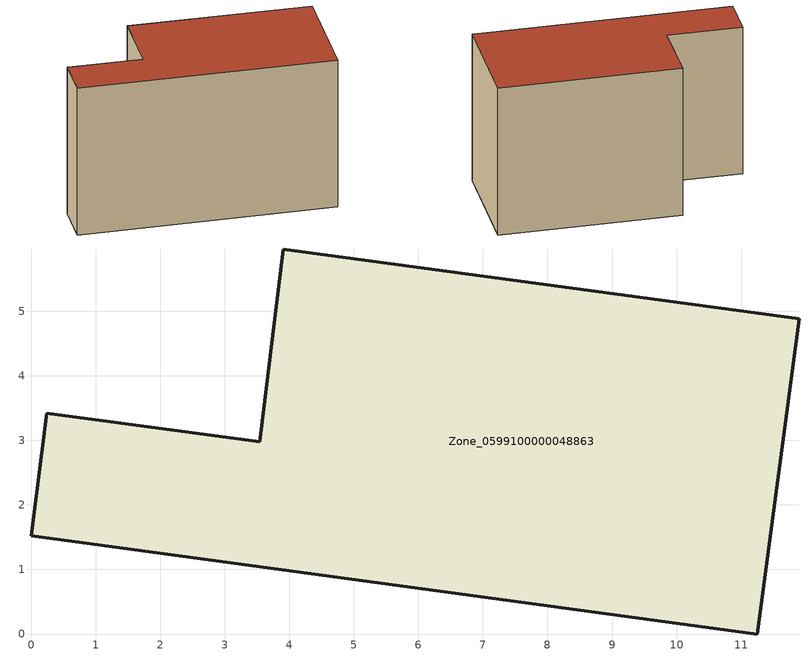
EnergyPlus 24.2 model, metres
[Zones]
Zone_0599100000048863
 floor ground (C_G): 11.25,0 0,1.52 0.24,3.42 3.54,2.98 3.91,5.96 11.9,4.89 z0
 wall outside (C_F): 0,1.52 11.25,0 11.9,4.89 3.91,5.96 3.54,2.98 0.24,3.42 0,1.52 z0:7.11
 roof outside (C_R): 0.24,3.42 0,1.52 11.25,0 11.9,4.89 3.91,5.96 3.54,2.98 z7.11
[BUILDING]
Pand.0599100000048863: North Axis=0; Terrain=City; Loads Convergence Tolerance Value=0.04; Temperature Convergence Tolerance Value=0.4; Solar Distribution=FullExterior; Maximum Number of Warmup Days=25; Minimum Number of Warmup Days=1
[Site:Location]
Rotterdam.The.Hague.AP_ZH_NLD Design_Conditions: Latitude=51.96; Longitude=4.45; Time Zone=1; Elevation=-4.5
[SITE:GROUNDTEMPERATURE:BUILDINGSURFACE]
18, 18, 18, 18, 18, 18, 18, 18, 18, 18, 18, 18
[MATERIAL] Thermal Absorptance=0.9; Solar Absorptance=0.7; Visible Absorptance=0.7
Name | Roughness | Thickness | Conductivity | Density | Specific Heat
G.TI.1946 | MediumSmooth | 0.15 | 1 | 540 | 1210
F.TI.1946 | Rough | 0.3 | 0.857143 | 1920 | 840
R.TI.1946 | MediumRough | 0.2 | 0.1 | 1500 | 1000
[CONSTRUCTION]
C_G: G.TI.1946
C_F: F.TI.1946
C_R: R.TI.1946
[ZONE]
Zone_0599100000048863: Type=1; Multiplier=1; Ceiling Height=Autocalculate; Volume=Autocalculate; Floor Area=autocalculate; Part of Total Floor Area=Yes
[ZONEINFILTRATION:DESIGNFLOWRATE]
Infil_Zone_0599100000048863: Zone or ZoneList or Space or SpaceList=Zone_0599100000048863; Schedule=AlwaysOn; Design Flow Rate Calculation Method=Flow/Area; Flow Rate per Floor Area=0.003; Constant Term Coefficient=1; Temperature Term Coefficient=0; Velocity Term Coefficient=0; Velocity Squared Term Coefficient=0
[HVACTEMPLATE:ZONE:IDEALLOADSAIRSYSTEM]
Zone_0599100000048863: Maximum Heating Supply Air Temperature=50; Minimum Cooling Supply Air Temperature=13; Maximum Heating Supply Air Humidity Ratio=0.0156; Minimum Cooling Supply Air Humidity Ratio=0.0077; Heating Limit=NoLimit; Cooling Limit=NoLimit; Dehumidification Control Type=ConstantSensibleHeatRatio; Cooling Sensible Heat Ratio=0.7; Dehumidification Setpoint=60; Humidification Control Type=None; Humidification Setpoint=30; Outdoor Air Method=None; Outdoor Air Flow Rate per Person=0.00944; Outdoor Air Flow Rate per Zone Floor Area=0; Outdoor Air Flow Rate per Zone=0; Demand Controlled Ventilation Type=None; Outdoor Air Economizer Type=NoEconomizer; Heat Recovery Type=None; Sensible Heat Recovery Effectiveness=0.7; Latent Heat Recovery Effectiveness=0.65
[ZONECONTROL:THERMOSTAT]
ThermostatControl_Zone_0599100000048863: Zone or ZoneList=Zone_0599100000048863; Control Type Schedule=DualSetpointControlType; Control 1=Thermostat_Zone_0599100000048863; Temperature Difference Between Cutout And Setpoint=0
[THERMOSTATSETPOINT:DUALSETPOINT]
Thermostat_Zone_0599100000048863: Heating Setpoint Temperature Schedule=HeatingSetpoint_Zone_0599100000048863; Cooling Setpoint Temperature Schedule=CoolingSetpoint_Zone_0599100000048863
[SCHEDULE:COMPACT]
HeatingSetpoint_Zone_0599100000048863: Through: 12/31, For: AllDays, Until: 24:00, 21
CoolingSetpoint_Zone_0599100000048863: Through: 12/31, For: AllDays, Until: 24:00, 24
DualSetpointControlType: Through: 12/31, For: AllDays, Until: 24:00, 4
AlwaysOn: Through: 12/31, For: AllDays, Until: 24:00, 1
